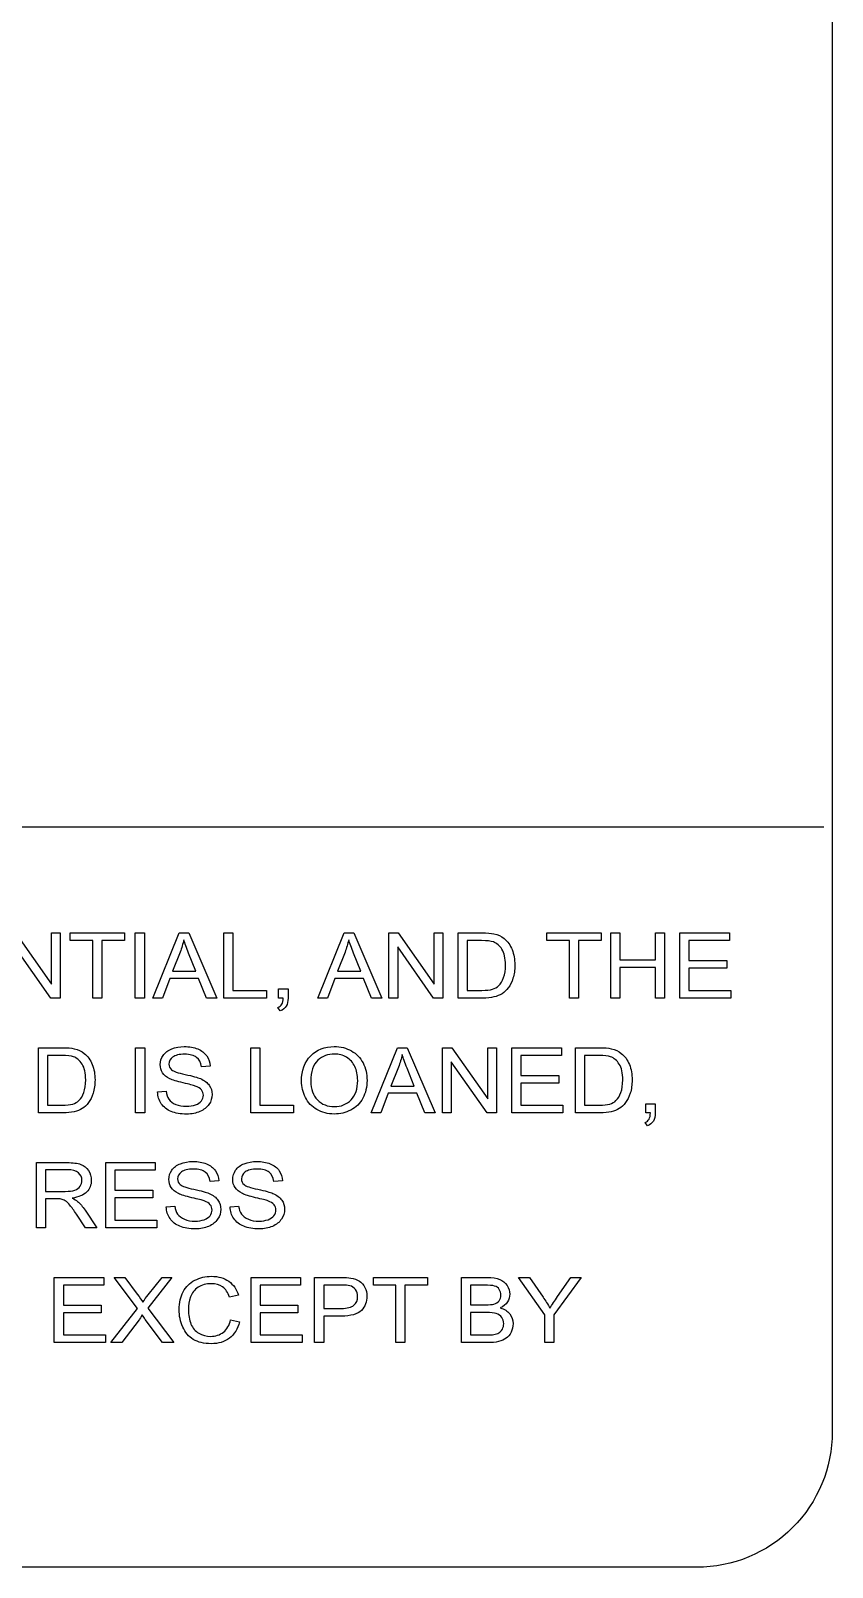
# Model space of a CAD drawing. Header units: millimetres. Extents: x 6 to 426, y 5 to 274.
# Drawn here: x 408.54 to 426.3, y 5.5 to 39.54 of the extents above; entities that cross this region are included whole.
import ezdxf

# ---------------------------------------------------------------- set-up
doc = ezdxf.new("R2010")
doc.units = ezdxf.units.MM
doc.layers.get('0').update_dxf_attribs({"linetype": 'CONTINUOUS'})

msp = doc.modelspace()

# ---------------------------------------------------------------- linework, layer by layer
at = {"color": 7}
for points in [[(426.299998, 270.899996), (426.299998, 8.499976)], [(352.3, 21.89999), (426.11324, 21.89999)], [(418.011457, 18.108367), (418.011457, 19.552612), (418.534217, 19.552612)], [(411.850049, 19.125053), (411.683383, 18.701433)], [(411.683383, 18.701433), (412.197893, 18.701433), (412.039503, 19.101409)], [(415.504245, 19.125053), (415.337578, 18.701433)], [(415.337578, 18.701433), (415.852061, 18.701433), (415.693698, 19.101409)], [(418.531113, 19.382179), (418.21229, 19.382179), (418.21229, 18.2788)], [(414.030136, 18.108367), (414.030136, 18.310326), (414.242349, 18.310326), (414.242349, 18.108367)], [(414.135739, 18.108367), (414.030136, 18.108367)], [(418.559072, 18.10837), (418.011457, 18.108367)], [(418.21229, 18.2788), (418.536286, 18.2788)], [(414.069475, 17.822669), (414.017722, 17.898528)], [(408.710364, 15.564441), (408.710364, 17.008686), (409.233123, 17.008686)], [(409.23002, 16.838253), (408.91117, 16.838253), (408.91117, 15.734874)], [(420.609762, 15.564441), (420.609762, 17.008686), (421.132521, 17.008686)], [(421.129418, 16.838253), (420.810595, 16.838253), (420.810595, 15.734874)], [(412.513612, 16.601805), (412.321055, 16.588021)], [(416.688497, 16.581127), (416.521831, 16.157507)], [(416.521831, 16.157507), (417.036314, 16.157507), (416.877923, 16.557483)], [(411.351111, 16.028451), (411.540537, 16.044203)], [(408.91117, 15.734874), (409.235192, 15.734874)], [(420.810595, 15.734874), (421.13459, 15.734874)], [(422.165653, 15.564441), (422.165653, 15.7664), (422.377865, 15.7664), (422.377865, 15.564441)], [(409.257952, 15.564444), (408.710364, 15.564441)], [(421.157377, 15.564444), (420.609762, 15.564441)], [(422.204992, 15.278743), (422.153211, 15.354602)], [(422.271228, 15.564441), (422.165653, 15.564441)], [(408.66999, 13.020518), (408.66999, 14.464762), (409.342837, 14.464762)], [(409.35114, 14.305167), (408.870796, 14.305167), (408.870796, 13.827364)], [(412.706141, 14.057881), (412.513612, 14.044098)], [(414.120221, 14.057881), (413.927664, 14.044098)], [(409.103726, 13.661851), (408.870796, 13.661851), (408.870796, 13.020513), (408.66999, 13.020518)], [(408.870796, 13.827364), (409.30249, 13.827364)], [(409.743468, 13.413597), (410.007434, 13.020518), (409.754848, 13.020518), (409.554015, 13.320991)], [(411.543641, 13.484527), (411.733094, 13.50028)], [(412.957693, 13.484527), (413.147146, 13.50028)], [(410.31798, 10.476605), (410.904934, 11.229268), (410.387347, 11.920852), (410.626485, 11.920852), (410.90183, 11.55043)], [(411.144071, 11.537623), (411.449445, 11.920852), (411.667865, 11.920852), (411.134761, 11.240106), (411.709273, 10.476605), (411.460825, 10.476605), (411.078842, 10.991846)], [(414.831371, 10.476605), (414.831371, 11.920852), (415.403842, 11.920852)], [(418.082894, 10.476605), (418.082894, 11.920852), (418.652233, 11.920852)], [(419.932751, 10.476605), (419.932751, 11.08839), (419.347893, 11.920852), (419.592176, 11.920852), (419.891343, 11.485409)], [(420.211227, 11.496247), (420.505221, 11.920852), (420.739159, 11.920852), (420.133584, 11.08839), (420.133584, 10.476605), (419.932751, 10.476605)], [(415.420394, 11.750411), (415.032204, 11.750411), (415.032204, 11.234193)], [(418.587032, 11.750396), (418.283727, 11.750396), (418.283727, 11.313992)], [(413.144043, 11.524816), (412.946313, 11.480484)], [(415.032204, 11.234193), (415.424532, 11.234193)], [(418.283727, 11.313992), (418.61186, 11.313992)], [(410.940135, 10.980024), (410.559187, 10.476605), (410.31798, 10.476605)], [(412.9691, 10.982977), (413.169906, 10.934707)], [(415.421429, 11.063768), (415.032204, 11.063768), (415.032204, 10.476613), (414.831371, 10.476605)], [(418.634647, 11.143567), (418.283727, 11.143567), (418.283727, 10.64704)], [(418.283727, 10.64704), (418.661544, 10.64704)], [(418.661544, 10.476594), (418.082894, 10.476605)], [(423.299998, 5.499976), (355.299989, 5.499976)]]:
    msp.add_lwpolyline(points, dxfattribs=at)
for points in [[(407.995048, 18.108367), (407.995048, 19.552612), (408.201054, 19.552612), (408.998124, 18.418694), (408.998124, 19.552612), (409.190681, 19.552612), (409.190681, 18.108367), (408.984675, 18.108367), (408.187578, 19.243272), (408.187578, 18.108367)], [(409.914273, 18.108367), (409.914273, 19.382179), (409.414273, 19.382179), (409.414273, 19.552612), (410.617147, 19.552612), (410.617147, 19.382179), (410.115105, 19.382179), (410.115105, 18.108367)], [(410.857319, 18.108367), (410.857319, 19.552612), (411.058152, 19.552612), (411.058152, 18.108367)], [(411.245509, 18.108367), (411.828324, 19.552612), (412.044675, 19.552612), (412.665795, 18.108367), (412.437003, 18.108367), (412.259991, 18.545779), (411.625422, 18.545779), (411.458756, 18.108367)], [(412.817951, 18.108367), (412.817951, 19.552612), (413.018784, 19.552612), (413.018784, 18.2788), (413.76617, 18.2788), (413.76617, 18.108367)], [(414.899704, 18.108367), (415.48252, 19.552612), (415.698871, 19.552612), (416.319963, 18.108367), (416.091199, 18.108367), (415.914187, 18.545779), (415.279618, 18.545779), (415.112951, 18.108367)], [(416.478354, 18.108367), (416.478354, 19.552612), (416.684359, 19.552612), (417.481457, 18.418694), (417.481457, 19.552612), (417.673986, 19.552612), (417.673986, 18.108367), (417.467981, 18.108367), (416.670911, 19.243272), (416.670911, 18.108367)], [(420.479331, 18.108367), (420.479331, 19.382179), (419.979332, 19.382179), (419.979332, 19.552612), (421.182233, 19.552612), (421.182233, 19.382179), (420.680164, 19.382179), (420.680164, 18.108367)], [(421.394418, 18.108367), (421.394418, 19.552612), (421.595251, 19.552612), (421.595251, 18.959546), (422.384072, 18.959546), (422.384072, 19.552612), (422.584878, 19.552612), (422.584878, 18.108367), (422.384072, 18.108367), (422.384072, 18.789113), (421.595251, 18.789113), (421.595251, 18.108367)], [(422.923411, 18.108367), (422.923411, 19.552612), (424.020682, 19.552612), (424.020682, 19.382179), (423.124217, 19.382179), (423.124217, 18.939842), (423.963757, 18.939842), (423.963757, 18.770394), (423.124217, 18.770394), (423.124217, 18.2788), (424.055883, 18.2788), (424.055883, 18.108367)], [(410.86456, 15.564441), (410.86456, 17.008686), (411.065393, 17.008686), (411.065393, 15.564441)], [(413.414216, 15.564441), (413.414216, 17.008686), (413.615049, 17.008686), (413.615049, 15.734874), (414.362435, 15.734874), (414.362435, 15.564441)], [(416.083957, 15.564441), (416.666773, 17.008686), (416.883123, 17.008686), (417.504216, 15.564441), (417.275451, 15.564441), (417.098439, 16.001853), (416.463871, 16.001853), (416.297204, 15.564441)], [(417.662607, 15.564441), (417.662607, 17.008686), (417.868612, 17.008686), (418.665682, 15.874765), (418.665682, 17.008686), (418.858239, 17.008686), (418.858239, 15.564441), (418.652233, 15.564441), (417.855136, 16.699346), (417.855136, 15.564441)], [(419.199848, 15.564441), (419.199848, 17.008686), (420.297147, 17.008686), (420.297147, 16.838253), (419.400681, 16.838253), (419.400681, 16.395916), (420.240194, 16.395916), (420.240194, 16.226468), (419.400681, 16.226468), (419.400681, 15.734874), (420.332348, 15.734874), (420.332348, 15.564441)], [(411.351111, 16.028451)], [(414.540481, 16.267844)], [(414.747521, 16.264891)], [(410.20206, 13.020518), (410.20206, 14.464762), (411.299331, 14.464762), (411.299331, 14.294329), (410.402865, 14.294329), (410.402865, 13.851993), (411.242405, 13.851993), (411.242405, 13.682545), (410.402865, 13.682545), (410.402865, 13.19095), (411.334532, 13.19095), (411.334532, 13.020518)], [(411.543641, 13.484527)], [(412.957693, 13.484527)], [(409.062318, 10.476605), (409.062318, 11.920852), (410.159617, 11.920852), (410.159617, 11.750419), (409.263151, 11.750419), (409.263151, 11.308082), (410.102664, 11.308082), (410.102664, 11.138634), (409.263151, 11.138634), (409.263151, 10.64704), (410.194791, 10.64704), (410.194791, 10.476605)], [(413.421457, 10.476605), (413.421457, 11.920852), (414.518756, 11.920852), (414.518756, 11.750419), (413.62229, 11.750419), (413.62229, 11.308082), (414.46183, 11.308082), (414.46183, 11.138634), (413.62229, 11.138634), (413.62229, 10.64704), (414.553957, 10.64704), (414.553957, 10.476605)], [(416.631572, 10.476605), (416.631572, 11.750419), (416.131572, 11.750419), (416.131572, 11.920852), (417.334446, 11.920852), (417.334446, 11.750419), (416.832377, 11.750419), (416.832377, 10.476605)], [(412.9691, 10.982977)]]:
    msp.add_lwpolyline(points, close=True, dxfattribs=at)
for points in [[(418.534217, 19.552612), (418.652243, 19.552612), (418.742309, 19.54572), (418.804417, 19.531936)], [(418.804417, 19.531936), (418.891371, 19.51289), (418.965557, 19.47841), (419.026975, 19.428496)], [(419.026975, 19.428496), (419.107032, 19.364132), (419.166725, 19.281707), (419.206055, 19.181221)], [(411.931831, 19.400898), (411.91252, 19.308293), (411.885259, 19.216345), (411.850049, 19.125053)], [(412.039503, 19.101409), (411.991189, 19.222912), (411.955298, 19.322742), (411.931831, 19.400898)], [(415.586026, 19.400898), (415.566697, 19.308293), (415.539437, 19.216345), (415.504245, 19.125053)], [(415.693698, 19.101409), (415.645384, 19.222912), (415.609494, 19.322742), (415.586026, 19.400898)], [(418.790941, 19.352625), (418.737128, 19.372328), (418.650518, 19.382179), (418.531113, 19.382179)], [(418.980394, 19.189089), (418.928632, 19.270529), (418.865481, 19.325041), (418.790941, 19.352625)], [(419.059072, 18.841327), (419.059072, 18.992385), (419.032846, 19.108306), (418.980394, 19.189089)], [(419.206055, 19.181221), (419.246093, 19.081391), (419.266112, 18.967112), (419.266112, 18.838384)], [(419.018698, 18.562526), (419.045614, 18.63937), (419.059072, 18.732303), (419.059072, 18.841327)], [(419.266112, 18.838384), (419.266112, 18.728704), (419.252654, 18.631501), (419.225738, 18.546776)], [(418.771285, 18.3054), (418.828565, 18.323132), (418.874111, 18.348089), (418.907923, 18.380271)], [(418.907923, 18.380271), (418.955547, 18.425589), (418.992472, 18.486341), (419.018698, 18.562526)], [(419.225738, 18.546776), (419.198823, 18.462053), (419.164312, 18.391778), (419.122205, 18.335952)], [(414.104676, 17.971429), (414.123315, 18.002955), (414.13367, 18.048601), (414.135739, 18.108367)], [(414.242349, 18.108367), (414.242349, 18.034153), (414.228555, 17.974387), (414.200968, 17.929069)], [(418.536286, 18.2788), (418.636362, 18.2788), (418.714695, 18.287667), (418.771285, 18.3054)], [(418.802348, 18.133009), (418.731946, 18.116583), (418.650854, 18.10837), (418.559072, 18.10837)], [(418.983498, 18.204926), (418.933804, 18.173401), (418.873421, 18.149428), (418.802348, 18.133009)], [(419.122205, 18.335952), (419.080116, 18.280784), (419.03388, 18.237109), (418.983498, 18.204926)], [(414.017722, 17.898528), (414.05707, 17.914954), (414.086055, 17.939254), (414.104676, 17.971429)], [(414.200968, 17.929069), (414.173363, 17.883095), (414.129532, 17.847628), (414.069475, 17.822669)], [(411.664761, 16.984046), (411.748267, 17.016885), (411.841083, 17.033304), (411.943211, 17.033304)], [(411.943211, 17.033304), (412.055701, 17.033304), (412.154733, 17.015899), (412.240308, 16.98109)], [(414.743383, 16.830371), (414.878651, 16.966325), (415.053258, 17.034301), (415.267204, 17.034301)], [(415.267204, 17.034301), (415.407281, 17.034301), (415.533565, 17.002448), (415.646056, 16.93874)], [(409.489847, 16.808699), (409.436016, 16.828402), (409.349407, 16.838253), (409.23002, 16.838253)], [(409.233123, 17.008686), (409.351131, 17.008686), (409.441189, 17.001794), (409.503296, 16.98801)], [(409.679273, 16.645163), (409.627529, 16.726603), (409.564387, 16.781115), (409.489847, 16.808699)], [(409.503296, 16.98801), (409.59025, 16.968964), (409.664436, 16.934484), (409.725854, 16.88457)], [(409.725854, 16.88457), (409.805911, 16.820206), (409.865614, 16.737781), (409.904962, 16.637295)], [(411.409072, 16.6353), (411.409072, 16.708202), (411.430806, 16.776177), (411.474274, 16.839227)], [(411.474274, 16.839227), (411.51776, 16.902935), (411.581256, 16.951208), (411.664761, 16.984046)], [(411.685452, 16.800817), (411.630241, 16.758783), (411.602636, 16.707883), (411.602636, 16.648117)], [(411.951514, 16.864853), (411.83004, 16.864853), (411.741352, 16.843508), (411.685452, 16.800817)], [(412.21548, 16.794908), (412.156131, 16.841538), (412.068142, 16.864853), (411.951514, 16.864853)], [(412.321055, 16.588021), (412.31071, 16.679313), (412.275518, 16.748275), (412.21548, 16.794908)], [(412.240308, 16.98109), (412.326573, 16.946939), (412.392827, 16.896368), (412.439072, 16.829377)], [(412.439072, 16.829377), (412.485317, 16.762385), (412.510164, 16.686528), (412.513612, 16.601805)], [(414.540481, 16.267844), (414.540481, 16.507567), (414.608115, 16.695076), (414.743383, 16.830371)], [(414.900739, 16.729885), (414.798594, 16.63728), (414.747521, 16.482282), (414.747521, 16.264891)], [(415.268238, 16.869779), (415.126073, 16.869779), (415.003574, 16.823147), (414.900739, 16.729885)], [(415.538411, 16.796877), (415.458354, 16.845478), (415.368296, 16.869779), (415.268238, 16.869779)], [(415.72163, 16.592949), (415.680231, 16.680956), (415.619158, 16.748932), (415.538411, 16.796877)], [(415.646056, 16.93874), (415.758546, 16.875032), (415.844121, 16.786039), (415.90278, 16.671761)], [(416.770279, 16.856972), (416.75095, 16.764367), (416.723689, 16.672419), (416.688497, 16.581127)], [(416.877923, 16.557483), (416.829628, 16.678986), (416.793746, 16.778816), (416.770279, 16.856972)], [(421.389246, 16.808699), (421.335432, 16.828402), (421.248823, 16.838253), (421.129418, 16.838253)], [(421.132521, 17.008686), (421.250547, 17.008686), (421.340614, 17.001794), (421.402722, 16.98801)], [(421.578699, 16.645163), (421.526937, 16.726603), (421.463785, 16.781115), (421.389246, 16.808699)], [(421.402722, 16.98801), (421.489676, 16.968964), (421.563862, 16.934484), (421.625279, 16.88457)], [(421.625279, 16.88457), (421.705337, 16.820206), (421.76503, 16.737781), (421.80436, 16.637295)], [(409.757951, 16.297401), (409.757951, 16.448459), (409.731725, 16.56438), (409.679273, 16.645163)], [(409.904962, 16.637295), (409.944981, 16.537465), (409.964991, 16.423186), (409.964991, 16.294458)], [(411.461859, 16.455017), (411.426668, 16.508872), (411.409072, 16.568966), (411.409072, 16.6353)], [(411.624388, 16.321035), (411.551917, 16.357157), (411.497741, 16.401817), (411.461859, 16.455017)], [(411.602636, 16.648117), (411.602636, 16.596232), (411.62231, 16.553542), (411.661658, 16.520047)], [(411.661658, 16.520047), (411.700298, 16.486551), (411.801055, 16.45207), (411.963928, 16.416604)], [(411.963928, 16.416604), (412.127491, 16.381795), (412.239637, 16.351256), (412.300365, 16.324986)], [(415.78479, 16.285579), (415.78479, 16.40314), (415.763737, 16.505597), (415.72163, 16.592949)], [(415.90278, 16.671761), (415.962147, 16.558139), (415.99183, 16.429084), (415.99183, 16.284594)], [(421.657377, 16.297401), (421.657377, 16.448459), (421.631151, 16.56438), (421.578699, 16.645163)], [(421.80436, 16.637295), (421.844398, 16.537465), (421.864417, 16.423186), (421.864417, 16.294458)], [(409.60683, 15.836345), (409.654436, 15.881663), (409.691352, 15.942415), (409.717578, 16.0186)], [(409.717578, 16.0186), (409.744493, 16.095442), (409.757951, 16.188375), (409.757951, 16.297401)], [(409.924618, 16.00285), (409.897702, 15.918127), (409.8632, 15.847852), (409.821111, 15.792026)], [(409.964991, 16.294458), (409.964991, 16.184776), (409.951533, 16.087573), (409.924618, 16.00285)], [(411.433927, 15.768369), (411.381475, 15.845212), (411.35387, 15.931906), (411.351111, 16.028451)], [(411.540537, 16.044203), (411.549431, 15.971958), (411.57013, 15.912519), (411.602636, 15.865889)], [(411.917348, 16.230399), (411.777941, 16.262581), (411.680288, 16.292793), (411.624388, 16.321035)], [(412.18752, 16.160453), (412.146811, 16.175566), (412.056754, 16.198881), (411.917348, 16.230399)], [(412.324159, 16.074744), (412.296553, 16.108895), (412.251007, 16.137465), (412.18752, 16.160453)], [(412.300365, 16.324986), (412.388698, 16.286235), (412.453909, 16.236977), (412.495998, 16.177211)], [(412.365567, 15.956525), (412.365567, 16.001841), (412.351764, 16.041248), (412.324159, 16.074744)], [(412.495998, 16.177211), (412.538105, 16.118101), (412.559158, 16.049796), (412.559158, 15.972296)], [(414.627462, 15.907276), (414.569475, 16.020899), (414.540481, 16.141089), (414.540481, 16.267844)], [(414.747521, 16.264891), (414.747521, 16.090845), (414.796524, 15.953579), (414.894532, 15.853093)], [(415.637779, 15.855064), (415.735787, 15.956207), (415.78479, 16.099712), (415.78479, 16.285579)], [(415.99183, 16.284594), (415.99183, 16.138132), (415.960767, 16.007106), (415.898642, 15.891515)], [(421.506228, 15.836345), (421.553852, 15.881663), (421.590777, 15.942415), (421.617003, 16.0186)], [(421.617003, 16.0186), (421.643919, 16.095442), (421.657377, 16.188375), (421.657377, 16.297401)], [(421.824043, 16.00285), (421.797128, 15.918127), (421.762616, 15.847852), (421.72051, 15.792026)], [(421.864417, 16.294458), (421.864417, 16.184776), (421.850959, 16.087573), (421.824043, 16.00285)], [(409.235192, 15.734874), (409.33525, 15.734874), (409.413574, 15.74374), (409.470164, 15.761472)], [(409.470164, 15.761472), (409.527444, 15.779205), (409.572999, 15.804163), (409.60683, 15.836345)], [(409.682377, 15.661), (409.632702, 15.629475), (409.572318, 15.605502), (409.501227, 15.589083)], [(409.821111, 15.792026), (409.779005, 15.736858), (409.73276, 15.693182), (409.682377, 15.661)], [(411.652347, 15.596952), (411.559857, 15.635044), (411.487051, 15.692183), (411.433927, 15.768369)], [(411.602636, 15.865889), (411.635777, 15.819915), (411.686849, 15.782479), (411.755854, 15.75358)], [(411.755854, 15.75358), (411.824876, 15.72534), (411.902519, 15.711219), (411.988784, 15.711219)], [(411.988784, 15.711219), (412.065375, 15.711219), (412.132999, 15.722056), (412.191659, 15.743729)], [(412.191659, 15.743729), (412.250318, 15.765403), (412.293795, 15.794958), (412.32209, 15.832394)], [(412.489791, 15.754577), (412.443564, 15.68693), (412.376974, 15.63406), (412.29002, 15.595967)], [(412.32209, 15.832394), (412.351074, 15.870487), (412.365567, 15.911864), (412.365567, 15.956525)], [(412.559158, 15.972296), (412.559158, 15.895454), (412.536036, 15.822881), (412.489791, 15.754577)], [(414.883152, 15.638328), (414.770661, 15.704005), (414.685432, 15.793654), (414.627462, 15.907276)], [(414.894532, 15.853093), (414.99321, 15.753263), (415.116745, 15.703348), (415.265135, 15.703348)], [(415.265135, 15.703348), (415.416265, 15.703348), (415.54048, 15.75392), (415.637779, 15.855064)], [(415.898642, 15.891515), (415.836534, 15.775923), (415.748546, 15.688243), (415.634676, 15.628477)], [(421.13459, 15.734874), (421.234667, 15.734874), (421.313, 15.74374), (421.36959, 15.761472)], [(421.36959, 15.761472), (421.426869, 15.779205), (421.472416, 15.804163), (421.506228, 15.836345)], [(421.581802, 15.661), (421.532109, 15.629475), (421.471726, 15.605502), (421.400653, 15.589083)], [(421.72051, 15.792026), (421.678421, 15.736858), (421.632185, 15.693182), (421.581802, 15.661)], [(409.501227, 15.589083), (409.430843, 15.572657), (409.349752, 15.564444), (409.257952, 15.564444)], [(411.998094, 15.539812), (411.860757, 15.539812), (411.745508, 15.558859), (411.652347, 15.596952)], [(412.29002, 15.595967), (412.203755, 15.558531), (412.106447, 15.539812), (411.998094, 15.539812)], [(415.266169, 15.539812), (415.123297, 15.539812), (414.995624, 15.572651), (414.883152, 15.638328)], [(415.634676, 15.628477), (415.520806, 15.569367), (415.397971, 15.539812), (415.266169, 15.539812)], [(421.400653, 15.589083), (421.330251, 15.572657), (421.249159, 15.564444), (421.157377, 15.564444)], [(422.153211, 15.354602), (422.192559, 15.371028), (422.221544, 15.395328), (422.240165, 15.427503)], [(422.336457, 15.385143), (422.308852, 15.339169), (422.26503, 15.303702), (422.204992, 15.278743)], [(422.240165, 15.427503), (422.258805, 15.459029), (422.269159, 15.504675), (422.271228, 15.564441)], [(422.377865, 15.564441), (422.377865, 15.490225), (422.364063, 15.430459), (422.336457, 15.385143)], [(409.342837, 14.464762), (409.478105, 14.464762), (409.580939, 14.451626), (409.651341, 14.425355)], [(409.597492, 14.239159), (409.545748, 14.283165), (409.46363, 14.305167), (409.35114, 14.305167)], [(409.651341, 14.425355), (409.721725, 14.399742), (409.77797, 14.354097), (409.820077, 14.28842)], [(411.66683, 14.295304), (411.710317, 14.359011), (411.773812, 14.407284), (411.857318, 14.440123)], [(411.857318, 14.440123), (411.940806, 14.472961), (412.033622, 14.489381), (412.135767, 14.489381)], [(412.144043, 14.32093), (412.022587, 14.32093), (411.933909, 14.299585), (411.878009, 14.256894)], [(412.135767, 14.489381), (412.248258, 14.489381), (412.34729, 14.471976), (412.432865, 14.437167)], [(412.408009, 14.250982), (412.348661, 14.297614), (412.260672, 14.32093), (412.144043, 14.32093)], [(412.432865, 14.437167), (412.519129, 14.403016), (412.585384, 14.352444), (412.631629, 14.285453)], [(413.080883, 14.295304), (413.124369, 14.359011), (413.187865, 14.407284), (413.27137, 14.440123)], [(413.27137, 14.440123), (413.354876, 14.472961), (413.447692, 14.489381), (413.549819, 14.489381)], [(413.558096, 14.32093), (413.436639, 14.32093), (413.347961, 14.299585), (413.292061, 14.256894)], [(413.549819, 14.489381), (413.66231, 14.489381), (413.761342, 14.471976), (413.846917, 14.437167)], [(413.822089, 14.250982), (413.76274, 14.297614), (413.674742, 14.32093), (413.558096, 14.32093)], [(413.846917, 14.437167), (413.933182, 14.403016), (413.999436, 14.352444), (414.045681, 14.285453)], [(409.67617, 14.070699), (409.67617, 14.139002), (409.649944, 14.195156), (409.597492, 14.239159)], [(409.635796, 13.940658), (409.662712, 13.980721), (409.67617, 14.024068), (409.67617, 14.070699)], [(409.88321, 14.070699), (409.88321, 13.968242), (409.848363, 13.881876), (409.778669, 13.811601)], [(409.820077, 14.28842), (409.862165, 14.222741), (409.88321, 14.150167), (409.88321, 14.070699)], [(411.601628, 14.091376), (411.601628, 14.164278), (411.623362, 14.232254), (411.66683, 14.295304)], [(411.654416, 13.911091), (411.619224, 13.964946), (411.601628, 14.025041), (411.601628, 14.091376)], [(411.878009, 14.256894), (411.822798, 14.21486), (411.795193, 14.163959), (411.795193, 14.104193)], [(411.795193, 14.104193), (411.795193, 14.052309), (411.814857, 14.009619), (411.854187, 13.976124)], [(411.854187, 13.976124), (411.892846, 13.942627), (411.993612, 13.908146), (412.156485, 13.872681)], [(412.513612, 14.044098), (412.503267, 14.13539), (412.468066, 14.204351), (412.408009, 14.250982)], [(412.631629, 14.285453), (412.677856, 14.218462), (412.702693, 14.142605), (412.706141, 14.057881)], [(413.015681, 14.091376), (413.015681, 14.164278), (413.037415, 14.232254), (413.080883, 14.295304)], [(413.068468, 13.911091), (413.033277, 13.964946), (413.015681, 14.025041), (413.015681, 14.091376)], [(413.292061, 14.256894), (413.23685, 14.21486), (413.209245, 14.163959), (413.209245, 14.104193)], [(413.209245, 14.104193), (413.209245, 14.052309), (413.228919, 14.009619), (413.268267, 13.976124)], [(413.268267, 13.976124), (413.306907, 13.942627), (413.407664, 13.908146), (413.570537, 13.872681)], [(413.927664, 14.044098), (413.917319, 14.13539), (413.882127, 14.204351), (413.822089, 14.250982)], [(414.045681, 14.285453), (414.091926, 14.218462), (414.116772, 14.142605), (414.120221, 14.057881)], [(409.215509, 13.65496), (409.19275, 13.659554), (409.155489, 13.661851), (409.103726, 13.661851)], [(409.306628, 13.61654), (409.276954, 13.63493), (409.246581, 13.647736), (409.215509, 13.65496)], [(409.30249, 13.827364), (409.394272, 13.827364), (409.466044, 13.83623), (409.517807, 13.853962)], [(409.4091, 13.519994), (409.37115, 13.565968), (409.336992, 13.59815), (409.306628, 13.61654)], [(409.778669, 13.811601), (409.708957, 13.741326), (409.601294, 13.696666), (409.455681, 13.677619)], [(409.455681, 13.677619), (409.508823, 13.653319), (409.549196, 13.629346), (409.576801, 13.605702)], [(409.517807, 13.853962), (409.569551, 13.872352), (409.608881, 13.90125), (409.635796, 13.940658)], [(411.816945, 13.777109), (411.744474, 13.813233), (411.690298, 13.857893), (411.654416, 13.911091)], [(412.109877, 13.686475), (411.970489, 13.718657), (411.872845, 13.748868), (411.816945, 13.777109)], [(412.380077, 13.616529), (412.33935, 13.631643), (412.249283, 13.654958), (412.109877, 13.686475)], [(412.156485, 13.872681), (412.32003, 13.837872), (412.432166, 13.807331), (412.492894, 13.78106)], [(412.516716, 13.530821), (412.48911, 13.564972), (412.443564, 13.593541), (412.380077, 13.616529)], [(412.492894, 13.78106), (412.581246, 13.742311), (412.646466, 13.693053), (412.688555, 13.633287)], [(412.688555, 13.633287), (412.730661, 13.574177), (412.751715, 13.505872), (412.751715, 13.428373)], [(413.230997, 13.777109), (413.158526, 13.813233), (413.10435, 13.857893), (413.068468, 13.911091)], [(413.523956, 13.686475), (413.38455, 13.718657), (413.286897, 13.748868), (413.230997, 13.777109)], [(413.794129, 13.616529), (413.75342, 13.631643), (413.663363, 13.654958), (413.523956, 13.686475)], [(413.570537, 13.872681), (413.7341, 13.837872), (413.846246, 13.807331), (413.906974, 13.78106)], [(413.930768, 13.530821), (413.903162, 13.564972), (413.857616, 13.593541), (413.794129, 13.616529)], [(413.906974, 13.78106), (413.995307, 13.742311), (414.060518, 13.693053), (414.102607, 13.633287)], [(414.102607, 13.633287), (414.144714, 13.574177), (414.165767, 13.505872), (414.165767, 13.428373)], [(409.554015, 13.320991), (409.495356, 13.407685), (409.447051, 13.474019), (409.4091, 13.519994)], [(409.576801, 13.605702), (409.63546, 13.554474), (409.691016, 13.490439), (409.743468, 13.413597)], [(411.626457, 13.224445), (411.574005, 13.301287), (411.5464, 13.387981), (411.543641, 13.484527)], [(411.733094, 13.50028), (411.741987, 13.428034), (411.762687, 13.368596), (411.795193, 13.321966)], [(411.795193, 13.321966), (411.828315, 13.275991), (411.879388, 13.238555), (411.94841, 13.209657)], [(412.384215, 13.199806), (412.442874, 13.22148), (412.486351, 13.251034), (412.514646, 13.288471)], [(412.514646, 13.288471), (412.543631, 13.326564), (412.558124, 13.36794), (412.558124, 13.412599)], [(412.558124, 13.412599), (412.558124, 13.457917), (412.544321, 13.497324), (412.516716, 13.530821)], [(412.751715, 13.428373), (412.751715, 13.351531), (412.728592, 13.278958), (412.682348, 13.210654)], [(413.040509, 13.224445), (412.988057, 13.301287), (412.960452, 13.387981), (412.957693, 13.484527)], [(413.147146, 13.50028), (413.15604, 13.428034), (413.176739, 13.368596), (413.209245, 13.321966)], [(413.209245, 13.321966), (413.242367, 13.275991), (413.29344, 13.238555), (413.362463, 13.209657)], [(413.798267, 13.199806), (413.856927, 13.22148), (413.900404, 13.251034), (413.928699, 13.288471)], [(413.928699, 13.288471), (413.957683, 13.326564), (413.972176, 13.36794), (413.972176, 13.412599)], [(413.972176, 13.412599), (413.972176, 13.457917), (413.958373, 13.497324), (413.930768, 13.530821)], [(414.165767, 13.428373), (414.165767, 13.351531), (414.142645, 13.278958), (414.0964, 13.210654)], [(411.844877, 13.053028), (411.752405, 13.091121), (411.679599, 13.14826), (411.626457, 13.224445)], [(412.190624, 12.995889), (412.053305, 12.995889), (411.938056, 13.014935), (411.844877, 13.053028)], [(411.94841, 13.209657), (412.017415, 13.181416), (412.095049, 13.167296), (412.181313, 13.167296)], [(412.181313, 13.167296), (412.257922, 13.167296), (412.325556, 13.178133), (412.384215, 13.199806)], [(412.482549, 13.052041), (412.396285, 13.014606), (412.298976, 12.995889), (412.190624, 12.995889)], [(412.682348, 13.210654), (412.636103, 13.143006), (412.569503, 13.090135), (412.482549, 13.052041)], [(413.258929, 13.053028), (413.166457, 13.091121), (413.093651, 13.14826), (413.040509, 13.224445)], [(413.604703, 12.995889), (413.467366, 12.995889), (413.352108, 13.014935), (413.258929, 13.053028)], [(413.362463, 13.209657), (413.431467, 13.181416), (413.509101, 13.167296), (413.595366, 13.167296)], [(413.595366, 13.167296), (413.671974, 13.167296), (413.739608, 13.178133), (413.798267, 13.199806)], [(413.896601, 13.052041), (413.810337, 13.014606), (413.713038, 12.995889), (413.604703, 12.995889)], [(414.0964, 13.210654), (414.050173, 13.143006), (413.983574, 13.090135), (413.896601, 13.052041)], [(412.176141, 11.8578), (412.287941, 11.916254), (412.410786, 11.94548), (412.544675, 11.94548)], [(412.544675, 11.94548), (412.696495, 11.94548), (412.824167, 11.908701), (412.927692, 11.835143)], [(415.403842, 11.920852), (415.50459, 11.920852), (415.581534, 11.916257), (415.634676, 11.907068)], [(418.652233, 11.920852), (418.768172, 11.920852), (418.860998, 11.906074), (418.93071, 11.876519)], [(411.828324, 11.209564), (411.828324, 11.359966), (411.858344, 11.490993), (411.918382, 11.602644)], [(411.918382, 11.602644), (411.97911, 11.714953), (412.06503, 11.800005), (412.176141, 11.8578)], [(412.247577, 11.702146), (412.169589, 11.648947), (412.114723, 11.577358), (412.08298, 11.487381)], [(412.540537, 11.781945), (412.42389, 11.781945), (412.326237, 11.755345), (412.247577, 11.702146)], [(412.793123, 11.710027), (412.726169, 11.757972), (412.641974, 11.781945), (412.540537, 11.781945)], [(412.946313, 11.480484), (412.911122, 11.585568), (412.860058, 11.662082), (412.793123, 11.710027)], [(412.927692, 11.835143), (413.031198, 11.761585), (413.103315, 11.658143), (413.144043, 11.524816)], [(415.607778, 11.737612), (415.573948, 11.746145), (415.511486, 11.750411), (415.420394, 11.750411)], [(415.734071, 11.651904), (415.70231, 11.695251), (415.660212, 11.72382), (415.607778, 11.737612)], [(415.634676, 11.907068), (415.709216, 11.895254), (415.771677, 11.872595), (415.82206, 11.839091)], [(415.782721, 11.497231), (415.782721, 11.557656), (415.766505, 11.609213), (415.734071, 11.651904)], [(415.82206, 11.839091), (415.872425, 11.806253), (415.912798, 11.75995), (415.943181, 11.700182)], [(415.943181, 11.700182), (415.974234, 11.640416), (415.989761, 11.574739), (415.989761, 11.503152)], [(418.817865, 11.729721), (418.773, 11.743504), (418.696055, 11.750396), (418.587032, 11.750396)], [(418.921399, 11.654847), (418.897242, 11.691627), (418.862731, 11.716585), (418.817865, 11.729721)], [(418.957607, 11.528747), (418.957607, 11.576692), (418.945538, 11.618725), (418.921399, 11.654847)], [(418.93071, 11.876519), (419.001093, 11.847621), (419.055959, 11.802632), (419.095307, 11.741553)], [(419.095307, 11.741553), (419.135327, 11.681129), (419.155337, 11.61775), (419.155337, 11.551417)], [(410.90183, 11.55043), (410.95911, 11.473588), (410.999828, 11.414479), (411.023985, 11.373103)], [(411.023985, 11.373103), (411.057798, 11.425644), (411.097827, 11.480484), (411.144071, 11.537623)], [(412.08298, 11.487381), (412.051236, 11.39806), (412.035364, 11.305783), (412.035364, 11.210552)], [(415.424532, 11.234193), (415.554283, 11.234193), (415.646419, 11.25718), (415.70094, 11.303154)], [(415.70094, 11.303154), (415.755461, 11.349129), (415.782721, 11.413821), (415.782721, 11.497231)], [(415.989761, 11.503152), (415.989761, 11.380334), (415.948698, 11.276235), (415.866572, 11.190856)], [(418.61186, 11.313992), (418.700883, 11.313992), (418.764724, 11.319571), (418.803382, 11.330729)], [(418.803382, 11.330729), (418.854455, 11.345186), (418.89275, 11.369159), (418.918268, 11.402646)], [(418.918268, 11.402646), (418.944494, 11.436141), (418.957607, 11.478175), (418.957607, 11.528747)], [(419.102549, 11.377044), (419.067357, 11.322532), (419.014216, 11.278527), (418.943124, 11.245031)], [(418.943124, 11.245031), (419.034906, 11.219418), (419.105299, 11.175742), (419.154302, 11.114005)], [(419.155337, 11.551417), (419.155337, 11.48968), (419.137741, 11.431555), (419.102549, 11.377044)], [(419.891343, 11.485409), (419.946554, 11.40397), (419.997971, 11.32253), (420.045595, 11.24109)], [(420.045595, 11.24109), (420.09115, 11.316619), (420.146361, 11.401671), (420.211227, 11.496247)], [(411.012606, 11.08839), (410.978775, 11.035848), (410.954618, 10.999726), (410.940135, 10.980024)], [(411.078842, 10.991846), (411.057444, 11.021401), (411.035365, 11.053582), (411.012606, 11.08839)], [(411.908037, 10.822398), (411.854895, 10.942587), (411.828324, 11.071642), (411.828324, 11.209564)], [(412.035364, 11.210552), (412.035364, 11.087734), (412.053995, 10.980351), (412.091256, 10.888403)], [(412.81071, 10.70812), (412.888698, 10.769855), (412.941495, 10.861474), (412.9691, 10.982977)], [(413.169906, 10.934707), (413.127817, 10.777736), (413.051907, 10.657875), (412.942175, 10.575123)], [(415.866572, 11.190856), (415.784445, 11.106131), (415.636064, 11.063768), (415.421429, 11.063768)], [(418.85617, 11.118928), (418.805097, 11.135354), (418.731256, 11.143567), (418.634647, 11.143567)], [(418.97729, 11.035189), (418.948306, 11.075252), (418.907932, 11.103165), (418.85617, 11.118928)], [(419.020767, 10.895297), (419.020767, 10.949153), (419.006275, 10.995783), (418.97729, 11.035189)], [(418.990739, 10.773138), (419.010758, 10.808603), (419.020767, 10.849323), (419.020767, 10.895297)], [(419.154302, 11.114005), (419.203995, 11.052268), (419.228842, 10.979367), (419.228842, 10.8953)], [(419.228842, 10.8953), (419.228842, 10.827652), (419.21366, 10.764602), (419.183296, 10.706148)], [(412.141974, 10.546553), (412.039847, 10.610259), (411.961868, 10.702207), (411.908037, 10.822398)], [(412.091256, 10.888403), (412.129206, 10.797111), (412.187865, 10.728807), (412.267233, 10.683491)], [(412.267233, 10.683491), (412.346601, 10.638173), (412.43252, 10.615514), (412.524992, 10.615514)], [(412.524992, 10.615514), (412.637482, 10.615514), (412.732721, 10.646383), (412.81071, 10.70812)], [(412.942175, 10.575123), (412.833133, 10.493025), (412.699599, 10.451976), (412.541571, 10.451976)], [(418.661544, 10.64704), (418.726428, 10.64704), (418.771984, 10.649337), (418.79821, 10.653932)], [(418.79821, 10.653932), (418.844436, 10.661808), (418.883077, 10.674944), (418.91413, 10.693339)], [(419.072521, 10.572166), (419.028363, 10.540641), (418.972807, 10.516668), (418.905854, 10.500249)], [(418.91413, 10.693339), (418.945184, 10.711729), (418.97072, 10.738328), (418.990739, 10.773138)], [(419.183296, 10.706148), (419.153622, 10.648353), (419.116696, 10.603692), (419.072521, 10.572166)], [(412.541571, 10.451976), (412.378008, 10.451976), (412.244809, 10.483502), (412.141974, 10.546553)], [(418.905854, 10.500249), (418.839609, 10.484479), (418.758172, 10.476594), (418.661544, 10.476594)], [(426.299998, 8.499976), (426.299998, 7.704326), (425.983928, 6.941264), (425.421318, 6.378655)], [(425.421318, 6.378655), (424.858709, 5.816046), (424.095648, 5.499976), (423.299998, 5.499976)]]:
    msp.add_open_spline(points, degree=3, dxfattribs=at)

doc.saveas('drawing.dxf')
